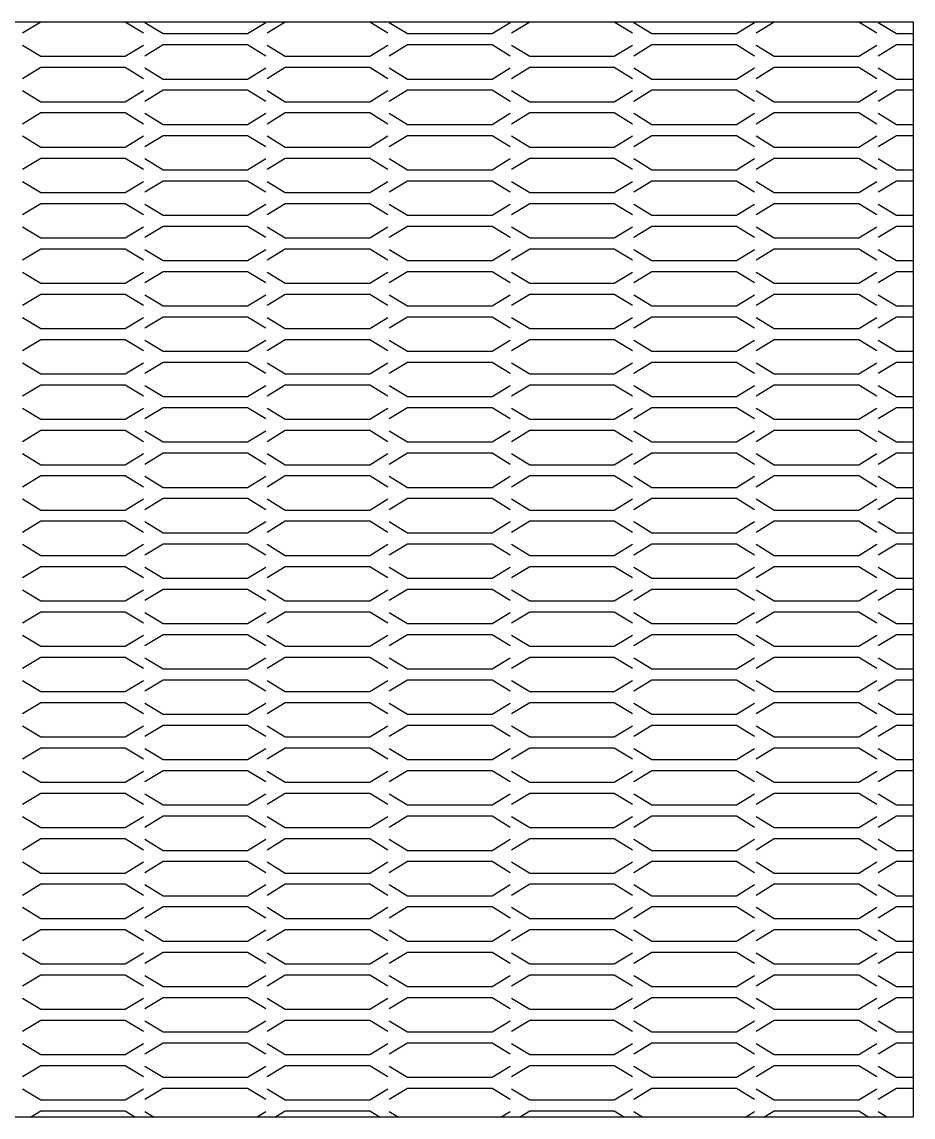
# Model space of a CAD drawing. Header units: millimetres. Extents: x 0 to 120, y 0 to 70.
# Drawn here: x 63.1 to 120, y 0 to 70 of the extents above; entities that cross this region are included whole.
import ezdxf

# ---------------------------------------------------------------- set-up
doc = ezdxf.new("R2010")
doc.units = ezdxf.units.MM
doc.layers.add('CUT', color=1, linetype='CONTINUOUS')

msp = doc.modelspace()

# ---------------------------------------------------------------- linework, layer by layer
at = {"layer": 'CUT'}
for p, q in [((70.921, 0.3589), (71.5083, 0)), ((78.0537, 0), (78.641, 0.3589)), ((86.539, 0.3589), (87.1263, 0)), ((93.6717, 0), (94.259, 0.3589)), ((102.157, 0.3589), (102.7443, 0)), ((109.2897, 0), (109.877, 0.3589)), ((117.775, 0.3589), (118.3623, 0))]:
    msp.add_line(p, q, dxfattribs=at)
for points in [[(0, 70), (120, 70), (120, 0), (0, 0), (0, 70)], [(63.112, 69.2911), (64.272, 70), (69.672, 70), (70.832, 69.2911)], [(78.73, 69.2911), (79.89, 70), (85.29, 70), (86.45, 69.2911)], [(94.348, 69.2911), (95.508, 70), (100.908, 70), (102.068, 69.2911)], [(109.966, 69.2911), (111.126, 70), (116.526, 70), (117.686, 69.2911)], [(70.921, 69.9589), (72.081, 69.25), (77.481, 69.25), (78.641, 69.9589)], [(86.539, 69.9589), (87.699, 69.25), (93.099, 69.25), (94.259, 69.9589)], [(102.157, 69.9589), (103.317, 69.25), (108.717, 69.25), (109.877, 69.9589)], [(117.775, 69.9589), (118.935, 69.25), (120, 69.25)], [(63.112, 68.5089), (64.272, 67.8), (69.672, 67.8), (70.832, 68.5089)], [(70.921, 67.8411), (72.081, 68.55), (77.481, 68.55), (78.641, 67.8411)], [(78.73, 68.5089), (79.89, 67.8), (85.29, 67.8), (86.45, 68.5089)], [(86.539, 67.8411), (87.699, 68.55), (93.099, 68.55), (94.259, 67.8411)], [(94.348, 68.5089), (95.508, 67.8), (100.908, 67.8), (102.068, 68.5089)], [(102.157, 67.8411), (103.317, 68.55), (108.717, 68.55), (109.877, 67.8411)], [(109.966, 68.5089), (111.126, 67.8), (116.526, 67.8), (117.686, 68.5089)], [(117.775, 67.8411), (118.935, 68.55), (120, 68.55)], [(63.112, 66.3911), (64.272, 67.1), (69.672, 67.1), (70.832, 66.3911)], [(70.921, 67.0589), (72.081, 66.35), (77.481, 66.35), (78.641, 67.0589)], [(78.73, 66.3911), (79.89, 67.1), (85.29, 67.1), (86.45, 66.3911)], [(86.539, 67.0589), (87.699, 66.35), (93.099, 66.35), (94.259, 67.0589)], [(94.348, 66.3911), (95.508, 67.1), (100.908, 67.1), (102.068, 66.3911)], [(102.157, 67.0589), (103.317, 66.35), (108.717, 66.35), (109.877, 67.0589)], [(109.966, 66.3911), (111.126, 67.1), (116.526, 67.1), (117.686, 66.3911)], [(117.775, 67.0589), (118.935, 66.35), (120, 66.35)], [(63.112, 65.6089), (64.272, 64.9), (69.672, 64.9), (70.832, 65.6089)], [(70.921, 64.9411), (72.081, 65.65), (77.481, 65.65), (78.641, 64.9411)], [(78.73, 65.6089), (79.89, 64.9), (85.29, 64.9), (86.45, 65.6089)], [(86.539, 64.9411), (87.699, 65.65), (93.099, 65.65), (94.259, 64.9411)], [(94.348, 65.6089), (95.508, 64.9), (100.908, 64.9), (102.068, 65.6089)], [(102.157, 64.9411), (103.317, 65.65), (108.717, 65.65), (109.877, 64.9411)], [(109.966, 65.6089), (111.126, 64.9), (116.526, 64.9), (117.686, 65.6089)], [(117.775, 64.9411), (118.935, 65.65), (120, 65.65)], [(63.112, 63.4911), (64.272, 64.2), (69.672, 64.2), (70.832, 63.4911)], [(70.921, 64.1589), (72.081, 63.45), (77.481, 63.45), (78.641, 64.1589)], [(78.73, 63.4911), (79.89, 64.2), (85.29, 64.2), (86.45, 63.4911)], [(86.539, 64.1589), (87.699, 63.45), (93.099, 63.45), (94.259, 64.1589)], [(94.348, 63.4911), (95.508, 64.2), (100.908, 64.2), (102.068, 63.4911)], [(102.157, 64.1589), (103.317, 63.45), (108.717, 63.45), (109.877, 64.1589)], [(109.966, 63.4911), (111.126, 64.2), (116.526, 64.2), (117.686, 63.4911)], [(117.775, 64.1589), (118.935, 63.45), (120, 63.45)], [(63.112, 62.7089), (64.272, 62), (69.672, 62), (70.832, 62.7089)], [(70.921, 62.0411), (72.081, 62.75), (77.481, 62.75), (78.641, 62.0411)], [(78.73, 62.7089), (79.89, 62), (85.29, 62), (86.45, 62.7089)], [(86.539, 62.0411), (87.699, 62.75), (93.099, 62.75), (94.259, 62.0411)], [(94.348, 62.7089), (95.508, 62), (100.908, 62), (102.068, 62.7089)], [(102.157, 62.0411), (103.317, 62.75), (108.717, 62.75), (109.877, 62.0411)], [(109.966, 62.7089), (111.126, 62), (116.526, 62), (117.686, 62.7089)], [(117.775, 62.0411), (118.935, 62.75), (120, 62.75)], [(63.112, 60.5911), (64.272, 61.3), (69.672, 61.3), (70.832, 60.5911)], [(70.921, 61.2589), (72.081, 60.55), (77.481, 60.55), (78.641, 61.2589)], [(78.73, 60.5911), (79.89, 61.3), (85.29, 61.3), (86.45, 60.5911)], [(86.539, 61.2589), (87.699, 60.55), (93.099, 60.55), (94.259, 61.2589)], [(94.348, 60.5911), (95.508, 61.3), (100.908, 61.3), (102.068, 60.5911)], [(102.157, 61.2589), (103.317, 60.55), (108.717, 60.55), (109.877, 61.2589)], [(109.966, 60.5911), (111.126, 61.3), (116.526, 61.3), (117.686, 60.5911)], [(117.775, 61.2589), (118.935, 60.55), (120, 60.55)], [(63.112, 59.8089), (64.272, 59.1), (69.672, 59.1), (70.832, 59.8089)], [(70.921, 59.1411), (72.081, 59.85), (77.481, 59.85), (78.641, 59.1411)], [(78.73, 59.8089), (79.89, 59.1), (85.29, 59.1), (86.45, 59.8089)], [(86.539, 59.1411), (87.699, 59.85), (93.099, 59.85), (94.259, 59.1411)], [(94.348, 59.8089), (95.508, 59.1), (100.908, 59.1), (102.068, 59.8089)], [(102.157, 59.1411), (103.317, 59.85), (108.717, 59.85), (109.877, 59.1411)], [(109.966, 59.8089), (111.126, 59.1), (116.526, 59.1), (117.686, 59.8089)], [(117.775, 59.1411), (118.935, 59.85), (120, 59.85)], [(63.112, 57.6911), (64.272, 58.4), (69.672, 58.4), (70.832, 57.6911)], [(70.921, 58.3589), (72.081, 57.65), (77.481, 57.65), (78.641, 58.3589)], [(78.73, 57.6911), (79.89, 58.4), (85.29, 58.4), (86.45, 57.6911)], [(86.539, 58.3589), (87.699, 57.65), (93.099, 57.65), (94.259, 58.3589)], [(94.348, 57.6911), (95.508, 58.4), (100.908, 58.4), (102.068, 57.6911)], [(102.157, 58.3589), (103.317, 57.65), (108.717, 57.65), (109.877, 58.3589)], [(109.966, 57.6911), (111.126, 58.4), (116.526, 58.4), (117.686, 57.6911)], [(117.775, 58.3589), (118.935, 57.65), (120, 57.65)], [(63.112, 56.9089), (64.272, 56.2), (69.672, 56.2), (70.832, 56.9089)], [(70.921, 56.2411), (72.081, 56.95), (77.481, 56.95), (78.641, 56.2411)], [(78.73, 56.9089), (79.89, 56.2), (85.29, 56.2), (86.45, 56.9089)], [(86.539, 56.2411), (87.699, 56.95), (93.099, 56.95), (94.259, 56.2411)], [(94.348, 56.9089), (95.508, 56.2), (100.908, 56.2), (102.068, 56.9089)], [(102.157, 56.2411), (103.317, 56.95), (108.717, 56.95), (109.877, 56.2411)], [(109.966, 56.9089), (111.126, 56.2), (116.526, 56.2), (117.686, 56.9089)], [(117.775, 56.2411), (118.935, 56.95), (120, 56.95)], [(63.112, 54.7911), (64.272, 55.5), (69.672, 55.5), (70.832, 54.7911)], [(70.921, 55.4589), (72.081, 54.75), (77.481, 54.75), (78.641, 55.4589)], [(78.73, 54.7911), (79.89, 55.5), (85.29, 55.5), (86.45, 54.7911)], [(86.539, 55.4589), (87.699, 54.75), (93.099, 54.75), (94.259, 55.4589)], [(94.348, 54.7911), (95.508, 55.5), (100.908, 55.5), (102.068, 54.7911)], [(102.157, 55.4589), (103.317, 54.75), (108.717, 54.75), (109.877, 55.4589)], [(109.966, 54.7911), (111.126, 55.5), (116.526, 55.5), (117.686, 54.7911)], [(117.775, 55.4589), (118.935, 54.75), (120, 54.75)], [(63.112, 54.0089), (64.272, 53.3), (69.672, 53.3), (70.832, 54.0089)], [(70.921, 53.3411), (72.081, 54.05), (77.481, 54.05), (78.641, 53.3411)], [(78.73, 54.0089), (79.89, 53.3), (85.29, 53.3), (86.45, 54.0089)], [(86.539, 53.3411), (87.699, 54.05), (93.099, 54.05), (94.259, 53.3411)], [(94.348, 54.0089), (95.508, 53.3), (100.908, 53.3), (102.068, 54.0089)], [(102.157, 53.3411), (103.317, 54.05), (108.717, 54.05), (109.877, 53.3411)], [(109.966, 54.0089), (111.126, 53.3), (116.526, 53.3), (117.686, 54.0089)], [(117.775, 53.3411), (118.935, 54.05), (120, 54.05)], [(63.112, 51.8911), (64.272, 52.6), (69.672, 52.6), (70.832, 51.8911)], [(70.921, 52.5589), (72.081, 51.85), (77.481, 51.85), (78.641, 52.5589)], [(78.73, 51.8911), (79.89, 52.6), (85.29, 52.6), (86.45, 51.8911)], [(86.539, 52.5589), (87.699, 51.85), (93.099, 51.85), (94.259, 52.5589)], [(94.348, 51.8911), (95.508, 52.6), (100.908, 52.6), (102.068, 51.8911)], [(102.157, 52.5589), (103.317, 51.85), (108.717, 51.85), (109.877, 52.5589)], [(109.966, 51.8911), (111.126, 52.6), (116.526, 52.6), (117.686, 51.8911)], [(117.775, 52.5589), (118.935, 51.85), (120, 51.85)], [(63.112, 51.1089), (64.272, 50.4), (69.672, 50.4), (70.832, 51.1089)], [(70.921, 50.4411), (72.081, 51.15), (77.481, 51.15), (78.641, 50.4411)], [(78.73, 51.1089), (79.89, 50.4), (85.29, 50.4), (86.45, 51.1089)], [(86.539, 50.4411), (87.699, 51.15), (93.099, 51.15), (94.259, 50.4411)], [(94.348, 51.1089), (95.508, 50.4), (100.908, 50.4), (102.068, 51.1089)], [(102.157, 50.4411), (103.317, 51.15), (108.717, 51.15), (109.877, 50.4411)], [(109.966, 51.1089), (111.126, 50.4), (116.526, 50.4), (117.686, 51.1089)], [(117.775, 50.4411), (118.935, 51.15), (120, 51.15)], [(63.112, 48.9911), (64.272, 49.7), (69.672, 49.7), (70.832, 48.9911)], [(78.73, 48.9911), (79.89, 49.7), (85.29, 49.7), (86.45, 48.9911)], [(94.348, 48.9911), (95.508, 49.7), (100.908, 49.7), (102.068, 48.9911)], [(109.966, 48.9911), (111.126, 49.7), (116.526, 49.7), (117.686, 48.9911)], [(70.921, 49.6589), (72.081, 48.95), (77.481, 48.95), (78.641, 49.6589)], [(86.539, 49.6589), (87.699, 48.95), (93.099, 48.95), (94.259, 49.6589)], [(102.157, 49.6589), (103.317, 48.95), (108.717, 48.95), (109.877, 49.6589)], [(117.775, 49.6589), (118.935, 48.95), (120, 48.95)], [(63.112, 48.2089), (64.272, 47.5), (69.672, 47.5), (70.832, 48.2089)], [(70.921, 47.5411), (72.081, 48.25), (77.481, 48.25), (78.641, 47.5411)], [(78.73, 48.2089), (79.89, 47.5), (85.29, 47.5), (86.45, 48.2089)], [(86.539, 47.5411), (87.699, 48.25), (93.099, 48.25), (94.259, 47.5411)], [(94.348, 48.2089), (95.508, 47.5), (100.908, 47.5), (102.068, 48.2089)], [(102.157, 47.5411), (103.317, 48.25), (108.717, 48.25), (109.877, 47.5411)], [(109.966, 48.2089), (111.126, 47.5), (116.526, 47.5), (117.686, 48.2089)], [(117.775, 47.5411), (118.935, 48.25), (120, 48.25)], [(63.112, 46.0911), (64.272, 46.8), (69.672, 46.8), (70.832, 46.0911)], [(70.921, 46.7589), (72.081, 46.05), (77.481, 46.05), (78.641, 46.7589)], [(78.73, 46.0911), (79.89, 46.8), (85.29, 46.8), (86.45, 46.0911)], [(86.539, 46.7589), (87.699, 46.05), (93.099, 46.05), (94.259, 46.7589)], [(94.348, 46.0911), (95.508, 46.8), (100.908, 46.8), (102.068, 46.0911)], [(102.157, 46.7589), (103.317, 46.05), (108.717, 46.05), (109.877, 46.7589)], [(109.966, 46.0911), (111.126, 46.8), (116.526, 46.8), (117.686, 46.0911)], [(117.775, 46.7589), (118.935, 46.05), (120, 46.05)], [(63.112, 45.3089), (64.272, 44.6), (69.672, 44.6), (70.832, 45.3089)], [(70.921, 44.6411), (72.081, 45.35), (77.481, 45.35), (78.641, 44.6411)], [(78.73, 45.3089), (79.89, 44.6), (85.29, 44.6), (86.45, 45.3089)], [(86.539, 44.6411), (87.699, 45.35), (93.099, 45.35), (94.259, 44.6411)], [(94.348, 45.3089), (95.508, 44.6), (100.908, 44.6), (102.068, 45.3089)], [(102.157, 44.6411), (103.317, 45.35), (108.717, 45.35), (109.877, 44.6411)], [(109.966, 45.3089), (111.126, 44.6), (116.526, 44.6), (117.686, 45.3089)], [(117.775, 44.6411), (118.935, 45.35), (120, 45.35)], [(63.112, 43.1911), (64.272, 43.9), (69.672, 43.9), (70.832, 43.1911)], [(70.921, 43.8589), (72.081, 43.15), (77.481, 43.15), (78.641, 43.8589)], [(78.73, 43.1911), (79.89, 43.9), (85.29, 43.9), (86.45, 43.1911)], [(86.539, 43.8589), (87.699, 43.15), (93.099, 43.15), (94.259, 43.8589)], [(94.348, 43.1911), (95.508, 43.9), (100.908, 43.9), (102.068, 43.1911)], [(102.157, 43.8589), (103.317, 43.15), (108.717, 43.15), (109.877, 43.8589)], [(109.966, 43.1911), (111.126, 43.9), (116.526, 43.9), (117.686, 43.1911)], [(117.775, 43.8589), (118.935, 43.15), (120, 43.15)], [(63.112, 42.4089), (64.272, 41.7), (69.672, 41.7), (70.832, 42.4089)], [(70.921, 41.7411), (72.081, 42.45), (77.481, 42.45), (78.641, 41.7411)], [(78.73, 42.4089), (79.89, 41.7), (85.29, 41.7), (86.45, 42.4089)], [(86.539, 41.7411), (87.699, 42.45), (93.099, 42.45), (94.259, 41.7411)], [(94.348, 42.4089), (95.508, 41.7), (100.908, 41.7), (102.068, 42.4089)], [(102.157, 41.7411), (103.317, 42.45), (108.717, 42.45), (109.877, 41.7411)], [(109.966, 42.4089), (111.126, 41.7), (116.526, 41.7), (117.686, 42.4089)], [(117.775, 41.7411), (118.935, 42.45), (120, 42.45)], [(63.112, 40.2911), (64.272, 41), (69.672, 41), (70.832, 40.2911)], [(70.921, 40.9589), (72.081, 40.25), (77.481, 40.25), (78.641, 40.9589)], [(78.73, 40.2911), (79.89, 41), (85.29, 41), (86.45, 40.2911)], [(86.539, 40.9589), (87.699, 40.25), (93.099, 40.25), (94.259, 40.9589)], [(94.348, 40.2911), (95.508, 41), (100.908, 41), (102.068, 40.2911)], [(102.157, 40.9589), (103.317, 40.25), (108.717, 40.25), (109.877, 40.9589)], [(109.966, 40.2911), (111.126, 41), (116.526, 41), (117.686, 40.2911)], [(117.775, 40.9589), (118.935, 40.25), (120, 40.25)], [(63.112, 39.5089), (64.272, 38.8), (69.672, 38.8), (70.832, 39.5089)], [(70.921, 38.8411), (72.081, 39.55), (77.481, 39.55), (78.641, 38.8411)], [(78.73, 39.5089), (79.89, 38.8), (85.29, 38.8), (86.45, 39.5089)], [(86.539, 38.8411), (87.699, 39.55), (93.099, 39.55), (94.259, 38.8411)], [(94.348, 39.5089), (95.508, 38.8), (100.908, 38.8), (102.068, 39.5089)], [(102.157, 38.8411), (103.317, 39.55), (108.717, 39.55), (109.877, 38.8411)], [(109.966, 39.5089), (111.126, 38.8), (116.526, 38.8), (117.686, 39.5089)], [(117.775, 38.8411), (118.935, 39.55), (120, 39.55)], [(63.112, 37.3911), (64.272, 38.1), (69.672, 38.1), (70.832, 37.3911)], [(70.921, 38.0589), (72.081, 37.35), (77.481, 37.35), (78.641, 38.0589)], [(78.73, 37.3911), (79.89, 38.1), (85.29, 38.1), (86.45, 37.3911)], [(86.539, 38.0589), (87.699, 37.35), (93.099, 37.35), (94.259, 38.0589)], [(94.348, 37.3911), (95.508, 38.1), (100.908, 38.1), (102.068, 37.3911)], [(102.157, 38.0589), (103.317, 37.35), (108.717, 37.35), (109.877, 38.0589)], [(109.966, 37.3911), (111.126, 38.1), (116.526, 38.1), (117.686, 37.3911)], [(117.775, 38.0589), (118.935, 37.35), (120, 37.35)], [(63.112, 36.6089), (64.272, 35.9), (69.672, 35.9), (70.832, 36.6089)], [(70.921, 35.9411), (72.081, 36.65), (77.481, 36.65), (78.641, 35.9411)], [(78.73, 36.6089), (79.89, 35.9), (85.29, 35.9), (86.45, 36.6089)], [(86.539, 35.9411), (87.699, 36.65), (93.099, 36.65), (94.259, 35.9411)], [(94.348, 36.6089), (95.508, 35.9), (100.908, 35.9), (102.068, 36.6089)], [(102.157, 35.9411), (103.317, 36.65), (108.717, 36.65), (109.877, 35.9411)], [(109.966, 36.6089), (111.126, 35.9), (116.526, 35.9), (117.686, 36.6089)], [(117.775, 35.9411), (118.935, 36.65), (120, 36.65)], [(63.112, 34.4911), (64.272, 35.2), (69.672, 35.2), (70.832, 34.4911)], [(70.921, 35.1589), (72.081, 34.45), (77.481, 34.45), (78.641, 35.1589)], [(78.73, 34.4911), (79.89, 35.2), (85.29, 35.2), (86.45, 34.4911)], [(86.539, 35.1589), (87.699, 34.45), (93.099, 34.45), (94.259, 35.1589)], [(94.348, 34.4911), (95.508, 35.2), (100.908, 35.2), (102.068, 34.4911)], [(102.157, 35.1589), (103.317, 34.45), (108.717, 34.45), (109.877, 35.1589)], [(109.966, 34.4911), (111.126, 35.2), (116.526, 35.2), (117.686, 34.4911)], [(117.775, 35.1589), (118.935, 34.45), (120, 34.45)], [(63.112, 33.7089), (64.272, 33), (69.672, 33), (70.832, 33.7089)], [(70.921, 33.0411), (72.081, 33.75), (77.481, 33.75), (78.641, 33.0411)], [(78.73, 33.7089), (79.89, 33), (85.29, 33), (86.45, 33.7089)], [(86.539, 33.0411), (87.699, 33.75), (93.099, 33.75), (94.259, 33.0411)], [(94.348, 33.7089), (95.508, 33), (100.908, 33), (102.068, 33.7089)], [(102.157, 33.0411), (103.317, 33.75), (108.717, 33.75), (109.877, 33.0411)], [(109.966, 33.7089), (111.126, 33), (116.526, 33), (117.686, 33.7089)], [(117.775, 33.0411), (118.935, 33.75), (120, 33.75)], [(63.112, 31.5911), (64.272, 32.3), (69.672, 32.3), (70.832, 31.5911)], [(70.921, 32.2589), (72.081, 31.55), (77.481, 31.55), (78.641, 32.2589)], [(78.73, 31.5911), (79.89, 32.3), (85.29, 32.3), (86.45, 31.5911)], [(86.539, 32.2589), (87.699, 31.55), (93.099, 31.55), (94.259, 32.2589)], [(94.348, 31.5911), (95.508, 32.3), (100.908, 32.3), (102.068, 31.5911)], [(102.157, 32.2589), (103.317, 31.55), (108.717, 31.55), (109.877, 32.2589)], [(109.966, 31.5911), (111.126, 32.3), (116.526, 32.3), (117.686, 31.5911)], [(117.775, 32.2589), (118.935, 31.55), (120, 31.55)], [(63.112, 30.8089), (64.272, 30.1), (69.672, 30.1), (70.832, 30.8089)], [(70.921, 30.1411), (72.081, 30.85), (77.481, 30.85), (78.641, 30.1411)], [(78.73, 30.8089), (79.89, 30.1), (85.29, 30.1), (86.45, 30.8089)], [(86.539, 30.1411), (87.699, 30.85), (93.099, 30.85), (94.259, 30.1411)], [(94.348, 30.8089), (95.508, 30.1), (100.908, 30.1), (102.068, 30.8089)], [(102.157, 30.1411), (103.317, 30.85), (108.717, 30.85), (109.877, 30.1411)], [(109.966, 30.8089), (111.126, 30.1), (116.526, 30.1), (117.686, 30.8089)], [(117.775, 30.1411), (118.935, 30.85), (120, 30.85)], [(63.112, 28.6911), (64.272, 29.4), (69.672, 29.4), (70.832, 28.6911)], [(78.73, 28.6911), (79.89, 29.4), (85.29, 29.4), (86.45, 28.6911)], [(94.348, 28.6911), (95.508, 29.4), (100.908, 29.4), (102.068, 28.6911)], [(109.966, 28.6911), (111.126, 29.4), (116.526, 29.4), (117.686, 28.6911)], [(70.921, 29.3589), (72.081, 28.65), (77.481, 28.65), (78.641, 29.3589)], [(86.539, 29.3589), (87.699, 28.65), (93.099, 28.65), (94.259, 29.3589)], [(102.157, 29.3589), (103.317, 28.65), (108.717, 28.65), (109.877, 29.3589)], [(117.775, 29.3589), (118.935, 28.65), (120, 28.65)], [(63.112, 27.9089), (64.272, 27.2), (69.672, 27.2), (70.832, 27.9089)], [(70.921, 27.2411), (72.081, 27.95), (77.481, 27.95), (78.641, 27.2411)], [(78.73, 27.9089), (79.89, 27.2), (85.29, 27.2), (86.45, 27.9089)], [(86.539, 27.2411), (87.699, 27.95), (93.099, 27.95), (94.259, 27.2411)], [(94.348, 27.9089), (95.508, 27.2), (100.908, 27.2), (102.068, 27.9089)], [(102.157, 27.2411), (103.317, 27.95), (108.717, 27.95), (109.877, 27.2411)], [(109.966, 27.9089), (111.126, 27.2), (116.526, 27.2), (117.686, 27.9089)], [(117.775, 27.2411), (118.935, 27.95), (120, 27.95)], [(63.112, 25.7911), (64.272, 26.5), (69.672, 26.5), (70.832, 25.7911)], [(70.921, 26.4589), (72.081, 25.75), (77.481, 25.75), (78.641, 26.4589)], [(78.73, 25.7911), (79.89, 26.5), (85.29, 26.5), (86.45, 25.7911)], [(86.539, 26.4589), (87.699, 25.75), (93.099, 25.75), (94.259, 26.4589)], [(94.348, 25.7911), (95.508, 26.5), (100.908, 26.5), (102.068, 25.7911)], [(102.157, 26.4589), (103.317, 25.75), (108.717, 25.75), (109.877, 26.4589)], [(109.966, 25.7911), (111.126, 26.5), (116.526, 26.5), (117.686, 25.7911)], [(117.775, 26.4589), (118.935, 25.75), (120, 25.75)], [(63.112, 25.0089), (64.272, 24.3), (69.672, 24.3), (70.832, 25.0089)], [(70.921, 24.3411), (72.081, 25.05), (77.481, 25.05), (78.641, 24.3411)], [(78.73, 25.0089), (79.89, 24.3), (85.29, 24.3), (86.45, 25.0089)], [(86.539, 24.3411), (87.699, 25.05), (93.099, 25.05), (94.259, 24.3411)], [(94.348, 25.0089), (95.508, 24.3), (100.908, 24.3), (102.068, 25.0089)], [(102.157, 24.3411), (103.317, 25.05), (108.717, 25.05), (109.877, 24.3411)], [(109.966, 25.0089), (111.126, 24.3), (116.526, 24.3), (117.686, 25.0089)], [(117.775, 24.3411), (118.935, 25.05), (120, 25.05)], [(63.112, 22.8911), (64.272, 23.6), (69.672, 23.6), (70.832, 22.8911)], [(70.921, 23.5589), (72.081, 22.85), (77.481, 22.85), (78.641, 23.5589)], [(78.73, 22.8911), (79.89, 23.6), (85.29, 23.6), (86.45, 22.8911)], [(86.539, 23.5589), (87.699, 22.85), (93.099, 22.85), (94.259, 23.5589)], [(94.348, 22.8911), (95.508, 23.6), (100.908, 23.6), (102.068, 22.8911)], [(102.157, 23.5589), (103.317, 22.85), (108.717, 22.85), (109.877, 23.5589)], [(109.966, 22.8911), (111.126, 23.6), (116.526, 23.6), (117.686, 22.8911)], [(117.775, 23.5589), (118.935, 22.85), (120, 22.85)], [(63.112, 22.1089), (64.272, 21.4), (69.672, 21.4), (70.832, 22.1089)], [(70.921, 21.4411), (72.081, 22.15), (77.481, 22.15), (78.641, 21.4411)], [(78.73, 22.1089), (79.89, 21.4), (85.29, 21.4), (86.45, 22.1089)], [(86.539, 21.4411), (87.699, 22.15), (93.099, 22.15), (94.259, 21.4411)], [(94.348, 22.1089), (95.508, 21.4), (100.908, 21.4), (102.068, 22.1089)], [(102.157, 21.4411), (103.317, 22.15), (108.717, 22.15), (109.877, 21.4411)], [(109.966, 22.1089), (111.126, 21.4), (116.526, 21.4), (117.686, 22.1089)], [(117.775, 21.4411), (118.935, 22.15), (120, 22.15)], [(63.112, 19.9911), (64.272, 20.7), (69.672, 20.7), (70.832, 19.9911)], [(70.921, 20.6589), (72.081, 19.95), (77.481, 19.95), (78.641, 20.6589)], [(78.73, 19.9911), (79.89, 20.7), (85.29, 20.7), (86.45, 19.9911)], [(86.539, 20.6589), (87.699, 19.95), (93.099, 19.95), (94.259, 20.6589)], [(94.348, 19.9911), (95.508, 20.7), (100.908, 20.7), (102.068, 19.9911)], [(102.157, 20.6589), (103.317, 19.95), (108.717, 19.95), (109.877, 20.6589)], [(109.966, 19.9911), (111.126, 20.7), (116.526, 20.7), (117.686, 19.9911)], [(117.775, 20.6589), (118.935, 19.95), (120, 19.95)], [(63.112, 19.2089), (64.272, 18.5), (69.672, 18.5), (70.832, 19.2089)], [(70.921, 18.5411), (72.081, 19.25), (77.481, 19.25), (78.641, 18.5411)], [(78.73, 19.2089), (79.89, 18.5), (85.29, 18.5), (86.45, 19.2089)], [(86.539, 18.5411), (87.699, 19.25), (93.099, 19.25), (94.259, 18.5411)], [(94.348, 19.2089), (95.508, 18.5), (100.908, 18.5), (102.068, 19.2089)], [(102.157, 18.5411), (103.317, 19.25), (108.717, 19.25), (109.877, 18.5411)], [(109.966, 19.2089), (111.126, 18.5), (116.526, 18.5), (117.686, 19.2089)], [(117.775, 18.5411), (118.935, 19.25), (120, 19.25)], [(63.112, 17.0911), (64.272, 17.8), (69.672, 17.8), (70.832, 17.0911)], [(70.921, 17.7589), (72.081, 17.05), (77.481, 17.05), (78.641, 17.7589)], [(78.73, 17.0911), (79.89, 17.8), (85.29, 17.8), (86.45, 17.0911)], [(86.539, 17.7589), (87.699, 17.05), (93.099, 17.05), (94.259, 17.7589)], [(94.348, 17.0911), (95.508, 17.8), (100.908, 17.8), (102.068, 17.0911)], [(102.157, 17.7589), (103.317, 17.05), (108.717, 17.05), (109.877, 17.7589)], [(109.966, 17.0911), (111.126, 17.8), (116.526, 17.8), (117.686, 17.0911)], [(117.775, 17.7589), (118.935, 17.05), (120, 17.05)], [(63.112, 16.3089), (64.272, 15.6), (69.672, 15.6), (70.832, 16.3089)], [(70.921, 15.6411), (72.081, 16.35), (77.481, 16.35), (78.641, 15.6411)], [(78.73, 16.3089), (79.89, 15.6), (85.29, 15.6), (86.45, 16.3089)], [(86.539, 15.6411), (87.699, 16.35), (93.099, 16.35), (94.259, 15.6411)], [(94.348, 16.3089), (95.508, 15.6), (100.908, 15.6), (102.068, 16.3089)], [(102.157, 15.6411), (103.317, 16.35), (108.717, 16.35), (109.877, 15.6411)], [(109.966, 16.3089), (111.126, 15.6), (116.526, 15.6), (117.686, 16.3089)], [(117.775, 15.6411), (118.935, 16.35), (120, 16.35)], [(63.112, 14.1911), (64.272, 14.9), (69.672, 14.9), (70.832, 14.1911)], [(70.921, 14.8589), (72.081, 14.15), (77.481, 14.15), (78.641, 14.8589)], [(78.73, 14.1911), (79.89, 14.9), (85.29, 14.9), (86.45, 14.1911)], [(86.539, 14.8589), (87.699, 14.15), (93.099, 14.15), (94.259, 14.8589)], [(94.348, 14.1911), (95.508, 14.9), (100.908, 14.9), (102.068, 14.1911)], [(102.157, 14.8589), (103.317, 14.15), (108.717, 14.15), (109.877, 14.8589)], [(109.966, 14.1911), (111.126, 14.9), (116.526, 14.9), (117.686, 14.1911)], [(117.775, 14.8589), (118.935, 14.15), (120, 14.15)], [(63.112, 13.4089), (64.272, 12.7), (69.672, 12.7), (70.832, 13.4089)], [(70.921, 12.7411), (72.081, 13.45), (77.481, 13.45), (78.641, 12.7411)], [(78.73, 13.4089), (79.89, 12.7), (85.29, 12.7), (86.45, 13.4089)], [(86.539, 12.7411), (87.699, 13.45), (93.099, 13.45), (94.259, 12.7411)], [(94.348, 13.4089), (95.508, 12.7), (100.908, 12.7), (102.068, 13.4089)], [(102.157, 12.7411), (103.317, 13.45), (108.717, 13.45), (109.877, 12.7411)], [(109.966, 13.4089), (111.126, 12.7), (116.526, 12.7), (117.686, 13.4089)], [(117.775, 12.7411), (118.935, 13.45), (120, 13.45)], [(63.112, 11.2911), (64.272, 12), (69.672, 12), (70.832, 11.2911)], [(70.921, 11.9589), (72.081, 11.25), (77.481, 11.25), (78.641, 11.9589)], [(78.73, 11.2911), (79.89, 12), (85.29, 12), (86.45, 11.2911)], [(86.539, 11.9589), (87.699, 11.25), (93.099, 11.25), (94.259, 11.9589)], [(94.348, 11.2911), (95.508, 12), (100.908, 12), (102.068, 11.2911)], [(102.157, 11.9589), (103.317, 11.25), (108.717, 11.25), (109.877, 11.9589)], [(109.966, 11.2911), (111.126, 12), (116.526, 12), (117.686, 11.2911)], [(117.775, 11.9589), (118.935, 11.25), (120, 11.25)], [(63.112, 10.5089), (64.272, 9.8), (69.672, 9.8), (70.832, 10.5089)], [(70.921, 9.8411), (72.081, 10.55), (77.481, 10.55), (78.641, 9.8411)], [(78.73, 10.5089), (79.89, 9.8), (85.29, 9.8), (86.45, 10.5089)], [(86.539, 9.8411), (87.699, 10.55), (93.099, 10.55), (94.259, 9.8411)], [(94.348, 10.5089), (95.508, 9.8), (100.908, 9.8), (102.068, 10.5089)], [(102.157, 9.8411), (103.317, 10.55), (108.717, 10.55), (109.877, 9.8411)], [(109.966, 10.5089), (111.126, 9.8), (116.526, 9.8), (117.686, 10.5089)], [(117.775, 9.8411), (118.935, 10.55), (120, 10.55)], [(63.112, 8.3911), (64.272, 9.1), (69.672, 9.1), (70.832, 8.3911)], [(78.73, 8.3911), (79.89, 9.1), (85.29, 9.1), (86.45, 8.3911)], [(94.348, 8.3911), (95.508, 9.1), (100.908, 9.1), (102.068, 8.3911)], [(109.966, 8.3911), (111.126, 9.1), (116.526, 9.1), (117.686, 8.3911)], [(70.921, 9.0589), (72.081, 8.35), (77.481, 8.35), (78.641, 9.0589)], [(86.539, 9.0589), (87.699, 8.35), (93.099, 8.35), (94.259, 9.0589)], [(102.157, 9.0589), (103.317, 8.35), (108.717, 8.35), (109.877, 9.0589)], [(117.775, 9.0589), (118.935, 8.35), (120, 8.35)], [(63.112, 7.6089), (64.272, 6.9), (69.672, 6.9), (70.832, 7.6089)], [(70.921, 6.9411), (72.081, 7.65), (77.481, 7.65), (78.641, 6.9411)], [(78.73, 7.6089), (79.89, 6.9), (85.29, 6.9), (86.45, 7.6089)], [(86.539, 6.9411), (87.699, 7.65), (93.099, 7.65), (94.259, 6.9411)], [(94.348, 7.6089), (95.508, 6.9), (100.908, 6.9), (102.068, 7.6089)], [(102.157, 6.9411), (103.317, 7.65), (108.717, 7.65), (109.877, 6.9411)], [(109.966, 7.6089), (111.126, 6.9), (116.526, 6.9), (117.686, 7.6089)], [(117.775, 6.9411), (118.935, 7.65), (120, 7.65)], [(63.112, 5.4911), (64.272, 6.2), (69.672, 6.2), (70.832, 5.4911)], [(70.921, 6.1589), (72.081, 5.45), (77.481, 5.45), (78.641, 6.1589)], [(78.73, 5.4911), (79.89, 6.2), (85.29, 6.2), (86.45, 5.4911)], [(86.539, 6.1589), (87.699, 5.45), (93.099, 5.45), (94.259, 6.1589)], [(94.348, 5.4911), (95.508, 6.2), (100.908, 6.2), (102.068, 5.4911)], [(102.157, 6.1589), (103.317, 5.45), (108.717, 5.45), (109.877, 6.1589)], [(109.966, 5.4911), (111.126, 6.2), (116.526, 6.2), (117.686, 5.4911)], [(117.775, 6.1589), (118.935, 5.45), (120, 5.45)], [(63.112, 4.7089), (64.272, 4), (69.672, 4), (70.832, 4.7089)], [(70.921, 4.0411), (72.081, 4.75), (77.481, 4.75), (78.641, 4.0411)], [(78.73, 4.7089), (79.89, 4), (85.29, 4), (86.45, 4.7089)], [(86.539, 4.0411), (87.699, 4.75), (93.099, 4.75), (94.259, 4.0411)], [(94.348, 4.7089), (95.508, 4), (100.908, 4), (102.068, 4.7089)], [(102.157, 4.0411), (103.317, 4.75), (108.717, 4.75), (109.877, 4.0411)], [(109.966, 4.7089), (111.126, 4), (116.526, 4), (117.686, 4.7089)], [(117.775, 4.0411), (118.935, 4.75), (120, 4.75)], [(63.112, 2.5911), (64.272, 3.3), (69.672, 3.3), (70.832, 2.5911)], [(70.921, 3.2589), (72.081, 2.55), (77.481, 2.55), (78.641, 3.2589)], [(78.73, 2.5911), (79.89, 3.3), (85.29, 3.3), (86.45, 2.5911)], [(86.539, 3.2589), (87.699, 2.55), (93.099, 2.55), (94.259, 3.2589)], [(94.348, 2.5911), (95.508, 3.3), (100.908, 3.3), (102.068, 2.5911)], [(102.157, 3.2589), (103.317, 2.55), (108.717, 2.55), (109.877, 3.2589)], [(109.966, 2.5911), (111.126, 3.3), (116.526, 3.3), (117.686, 2.5911)], [(117.775, 3.2589), (118.935, 2.55), (120, 2.55)], [(63.112, 1.8089), (64.272, 1.1), (69.672, 1.1), (70.832, 1.8089)], [(70.921, 1.1411), (72.081, 1.85), (77.481, 1.85), (78.641, 1.1411)], [(78.73, 1.8089), (79.89, 1.1), (85.29, 1.1), (86.45, 1.8089)], [(86.539, 1.1411), (87.699, 1.85), (93.099, 1.85), (94.259, 1.1411)], [(94.348, 1.8089), (95.508, 1.1), (100.908, 1.1), (102.068, 1.8089)], [(102.157, 1.1411), (103.317, 1.85), (108.717, 1.85), (109.877, 1.1411)], [(109.966, 1.8089), (111.126, 1.1), (116.526, 1.1), (117.686, 1.8089)], [(117.775, 1.1411), (118.935, 1.85), (120, 1.85)], [(63.6175, 0), (64.272, 0.4), (69.672, 0.4), (70.3265, 0)], [(79.2355, 0), (79.89, 0.4), (85.29, 0.4), (85.9445, 0)], [(94.8535, 0), (95.508, 0.4), (100.908, 0.4), (101.5625, 0)], [(110.4715, 0), (111.126, 0.4), (116.526, 0.4), (117.1805, 0)]]:
    msp.add_lwpolyline(points, dxfattribs=at)

doc.saveas('drawing.dxf')
